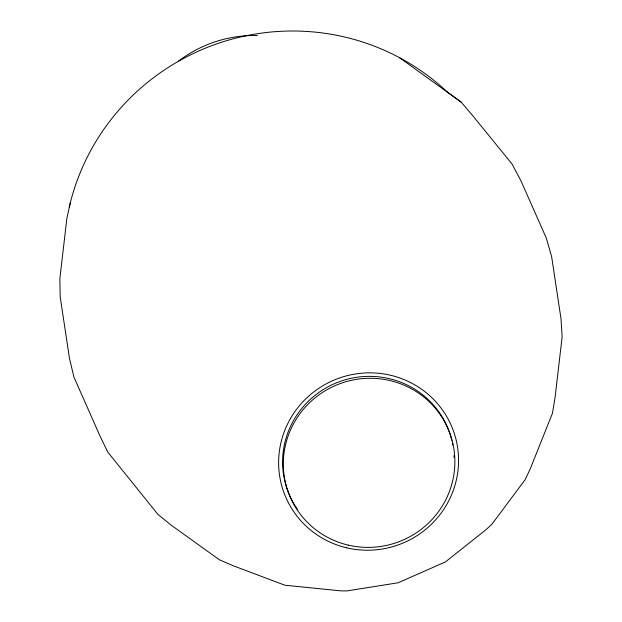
<?xml version="1.0" encoding="UTF-8"?>
<svg xmlns="http://www.w3.org/2000/svg" width="622" height="622" viewBox="0 0 622 622"><rect width="100%" height="100%" fill="white"/><g stroke="black" fill="none" stroke-linecap="round" stroke-linejoin="round"><path stroke-width="0.93" d="M70.379 202.5L66.912 218.104L59.844 278.718L60.178 296.756L69.493 358.536L73.964 377.157L99.466 434.825L107.653 451.93L157.957 514.464L171.4 525.31L219.372 559.769L232.644 565.538L284.892 585.224L340.7 590.853L346.983 590.9L398.033 582.798L445.375 561.969L485.798 529.843L491.808 524.385L525.271 479.492L530.488 468.288L552.445 413.265L555.042 397.707L562.156 336.673L560.99 318.635L551.636 256.637L546.365 238.249L520.855 180.582L511.96 163.913L472.495 115.389L461.221 102.163L446.977 91.768M461.221 102.163L399.565 57.706M69.244 207.204A226.657 222.342 -20.8 0 1 226.229 40.788A226.657 222.342 -20.8 0 1 448.376 93.098M297.402 509.301A85.976 84.343 -20.8 0 1 333.796 383.968A85.976 84.343 -20.8 0 1 451.821 440.345M452.443 443.159A85.976 84.343 -20.8 0 1 452.808 445.057M454.029 455.584A85.976 84.343 -20.8 0 1 454.099 457.497M178.607 61.073A122.441 120.116 -20.8 0 1 257.368 35.555M346.742 547.834A90.182 88.464 -20.8 0 0 455.11 436.1A90.182 88.464 -20.8 0 0 303.948 400.685A90.182 88.464 -20.8 0 0 346.742 547.834M348.25 545.105A85.976 84.343 -20.8 0 0 451.572 438.58A85.976 84.343 -20.8 0 0 307.455 404.813A85.976 84.343 -20.8 0 0 348.25 545.105"/></g></svg>
